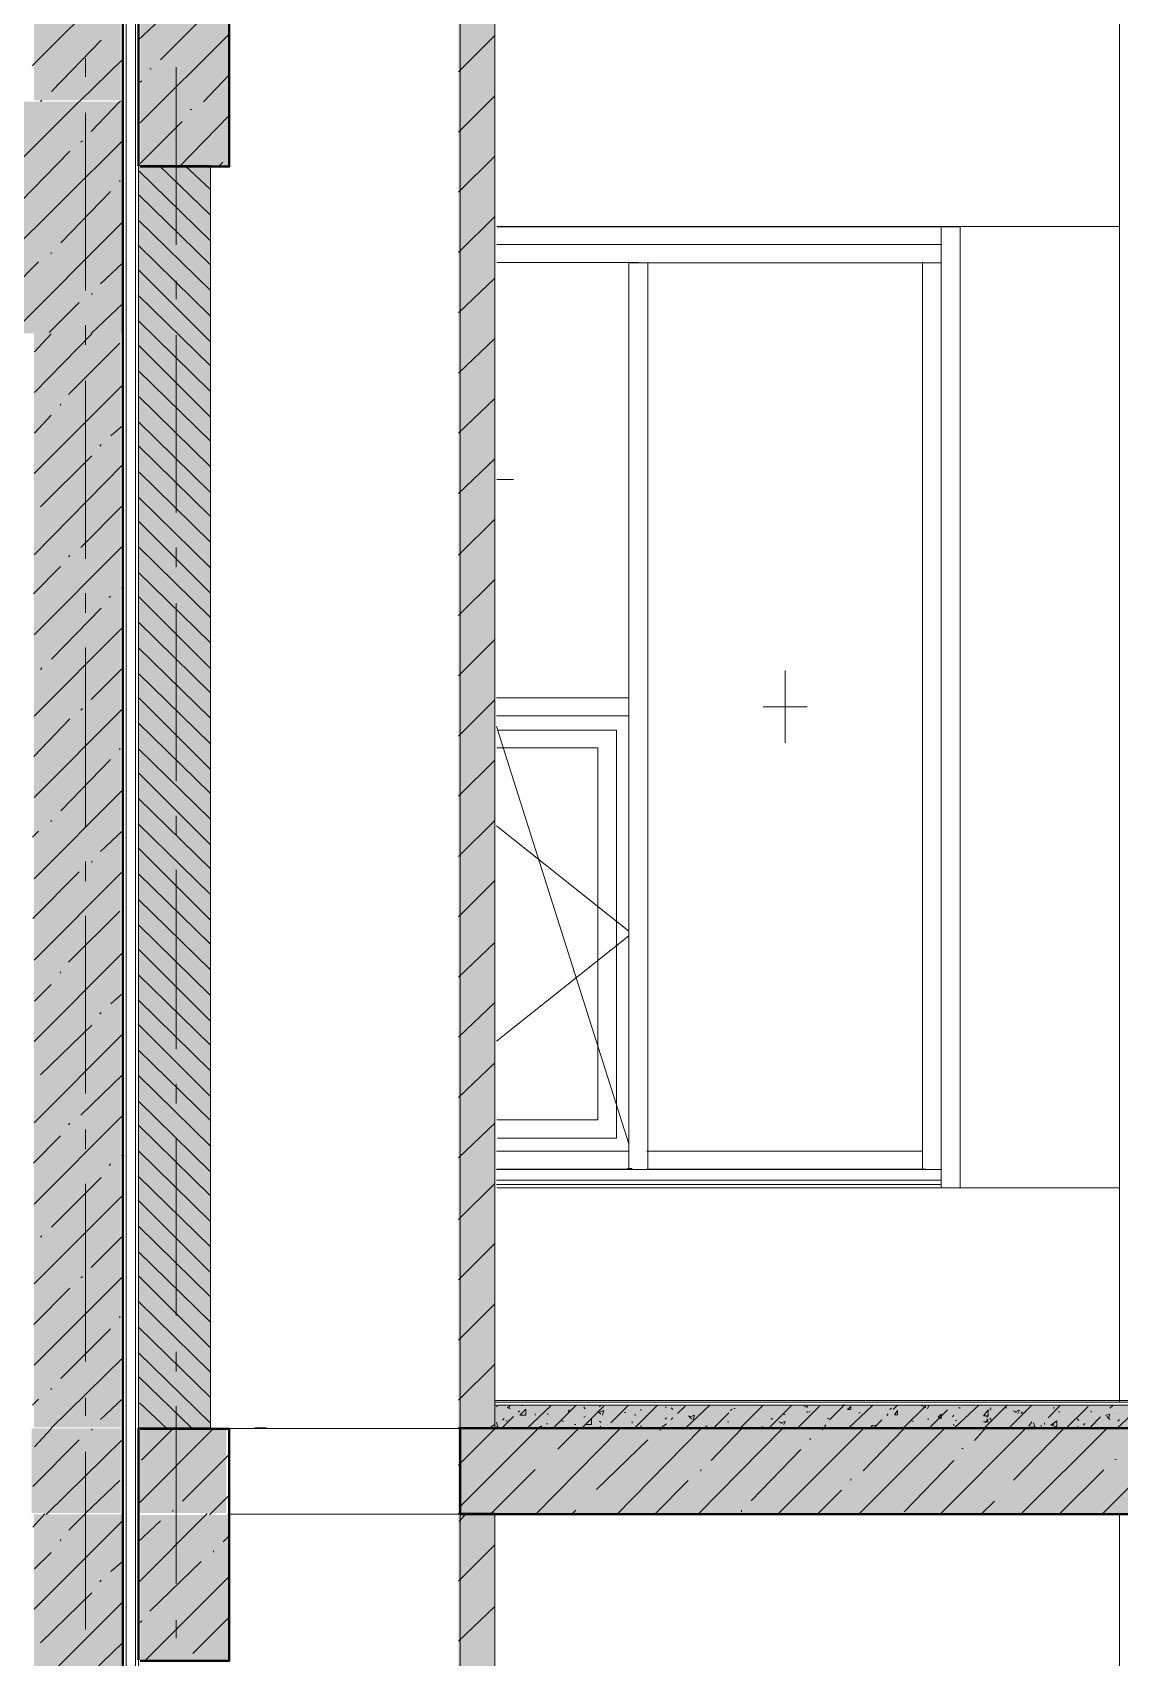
# Model space of a CAD drawing. Header units: millimetres. Extents: x -135211 to 49383, y -8033 to 228499.
# Drawn here: x -26647 to -23593, y 14519 to 19086 of the extents above; entities that cross this region are included whole.
import ezdxf

# ---------------------------------------------------------------- set-up
doc = ezdxf.new("R2010")
doc.units = ezdxf.units.MM
doc.layers.add('PDF _Геометрия', color=7, linetype='Continuous', true_color=0x1d1d1d)
doc.layers.add('PDF _Сплошная заливка', color=7, linetype='Continuous', true_color=0xffffff)

msp = doc.modelspace()

# ---------------------------------------------------------------- hatches: boundary and pattern name
at = {"layer": 'PDF _Сплошная заливка', "transparency": 33554559}
h = msp.add_hatch(color=256, dxfattribs=at)
h.paths.add_polyline_path([(-26398.8, 18895.3), (-26398.8, 19209.4), (-26642.2, 19209.4), (-26642.2, 18895.3)])
h.paths.add_polyline_path([(-26398.8, 18243.4), (-26642.2, 18243.4), (-26642.2, 15166), (-26398.8, 15166)])
h = msp.add_hatch(color=256, dxfattribs=at)
h.paths.add_polyline_path([(-93497.2, 14924.7), (-93497.2, 15163.3), (-103545.2, 15163.3), (-103545.2, 14924.7)])
h.paths.add_polyline_path([(-5550.9, 14924.7), (-5550.9, 15163.3), (-25450.6, 15163.3), (-25450.6, 14924.7)])
h.paths.add_polyline_path([(-26102.5, 14924.7), (-26102.5, 15163.3), (-26352.2, 15163.3), (-26352.2, 14924.7)])
h.paths.add_polyline_path([(-26398.8, 14924.7), (-26398.8, 15163.3), (-26648.6, 15163.3), (-26648.6, 14924.7)])
h = msp.add_hatch(color=256, dxfattribs=at)
h.paths.add_polyline_path([(-25349, 12296), (-25349, 14924.3), (-25450.3, 14924.3), (-25450.3, 12296)])
h.paths.add_polyline_path([(-25349, 11292.7), (-25450.3, 11292.7), (-25450.3, 10962.5), (-25349, 10962.5)])

# ---------------------------------------------------------------- linework, layer by layer
at = {"layer": 'PDF _Геометрия', "color": 7, "lineweight": 40}
for points in [[(-26348.6, 20362.3), (-26348.6, 21200.5), (-26348.6, 20362.3), (-26348.6, 19363.2), (-26348.6, 19122), (-26348.6, 18711.3)], [(-26343.9, 18708.8), (-26094.2, 18708.8), (-26094.2, 19119.5), (-26094.2, 19360.8), (-26094.2, 21198.1), (-26343.9, 21198.1)], [(-50895.1, 2741.6), (-26392.5, 2741.6), (-26392.5, 3338.5), (-26392.5, 6471.6), (-26392.5, 6712.7), (-26392.5, 10721.6), (-26392.5, 10958.7), (-26392.5, 14921), (-26392.5, 15162.4), (-26392.5, 18240), (-26392.5, 18891.9), (-26392.5, 19209.4), (-26392.5, 19361.8), (-26392.5, 20360.9), (-26642.2, 20360.9)], [(-26348.6, 15163.9), (-26348.6, 14922.6), (-26348.6, 14512)], [(-25445.8, 14922), (-5545.4, 14922), (-5545.4, 15163.3), (-25445.8, 15163.3)], [(-25444.9, 15162.8), (-25444.9, 14921.5)], [(-26343.9, 14509.3), (-26094.2, 14509.3), (-26094.2, 14920), (-26094.2, 15161.3), (-26343.9, 15161.3)]]:
    msp.add_lwpolyline(points, dxfattribs=at)
at = {"layer": 'PDF _Геометрия', "color": 7, "lineweight": 9}
for points in [[(-26383.7, 20341.8), (-26383.7, 6731.9)], [(-26378.4, 6728.6), (-26357.4, 6728.6), (-26357.4, 20339.1)], [(-26096.8, 19362.2), (-25444.9, 19362.2), (-25444.9, 19120.9), (-26096.8, 19120.9), (-25444.9, 19120.9), (-25444.9, 15162.8), (-25444.9, 19120.9)], [(-26392.5, 19120.5), (-26392.5, 3338.5)], [(-26348.6, 19122), (-26348.6, 3340.8)], [(-25450.3, 15165.7), (-25348.4, 15165.7), (-25348.4, 19123.6), (-25450.3, 19123.6)], [(-24042.1, 15839.3), (-23593.6, 15839.3), (-23593.6, 18540.2), (-23593.6, 19120.2), (-23593.6, 15238.2), (-23593.6, 15839.3), (-25342, 15839.3)], [(-26497.8, 18961.6), (-26497.8, 19012.5)], [(-26243.3, 18489.3), (-26243.3, 18988.8)], [(-26497.8, 18360.5), (-26497.8, 18860)], [(-26349.8, 15164.7), (-26146.8, 15164.7), (-26146.8, 18712.1), (-26349.8, 18712.1)], [(-26348.6, 18711.3), (-26348.6, 15163.9)], [(-26146.8, 18712.1), (-26146.8, 15164.7)], [(-24944.8, 18540.6), (-25342.6, 18540.6)], [(-25342, 18540.2), (-23593.6, 18540.2), (-24042.1, 18540.2)], [(-25341, 18539.5), (-24041, 18539.5), (-24041, 15838.7), (-25341, 15838.7)], [(-24120, 18541), (-24945.2, 18541)], [(-24119.1, 18540.5), (-24093.7, 18540.5), (-24093.7, 18489.7), (-24119.1, 18489.7)], [(-24093.7, 15839.6), (-24093.7, 15915.8), (-24093.7, 17190), (-24093.7, 18464.3), (-24093.7, 18540.5)], [(-24091.9, 18539.5), (-24041, 18539.5), (-24041, 15838.7), (-24091.9, 15838.7)], [(-24041, 15838.7), (-24041, 15914.8), (-24041, 17189.1), (-24041, 18463.3), (-24041, 18539.5)], [(-24120, 18490.2), (-24945.2, 18490.2)], [(-24944.5, 18489.7), (-24093.7, 18489.7), (-24093.7, 18438.9), (-24944.5, 18438.9)], [(-24971.1, 18439.5), (-24971.1, 17190.7), (-24971.1, 15891.1), (-24971.1, 15941.9), (-25343.6, 15941.9)], [(-24144.6, 18438.9), (-24093.7, 18438.9), (-24093.7, 17190), (-24093.7, 15890.4), (-25342.8, 15890.4)], [(-24944.8, 18439), (-25342.6, 18439)], [(-24968.9, 18438.5), (-24918.4, 18438.5), (-24918.4, 17189.7), (-24918.4, 15890), (-24918.4, 15940.9)], [(-24921.1, 15942.2), (-24146.3, 15942.2), (-24146.3, 15891.4), (-24921.1, 15891.4), (-24146.3, 15891.4), (-24146.3, 17191.1), (-24146.3, 18439.9)], [(-26243.3, 18336.8), (-26243.3, 18387.6)], [(-26497.8, 18208.1), (-26497.8, 18263.2)], [(-26243.3, 17735.7), (-26243.3, 18235.2)], [(-26497.8, 17607), (-26497.8, 18106.5)], [(-25295.7, 17829.2), (-25342.1, 17829.2)], [(-26243.3, 17583.3), (-26243.3, 17638.3)], [(-25346.6, 15164.7), (-17697.4, 15164.7), (-17697.4, 15228.2), (-17697.4, 15236.7), (-17697.4, 15240.9), (-17697.4, 17641.1)], [(-26497.8, 17454.6), (-26497.8, 17509.7)], [(-26243.3, 16982.2), (-26243.3, 17481.7)], [(-26497.8, 16853.5), (-26497.8, 17357.3)], [(-24532.4, 17293.1), (-24532.4, 17089.9)], [(-25343.6, 17216.1), (-24971.1, 17216.1), (-24971.1, 17165.3), (-25343.6, 17165.3)], [(-24471, 17190.3), (-24593.7, 17190.3)], [(-24971.1, 15963), (-25343.6, 17135.6)], [(-26243.3, 16829.7), (-26243.3, 16884.8)], [(-25343.6, 16856.2), (-24971.1, 16559.9)], [(-26497.8, 16701.1), (-26497.8, 16756.2)], [(-26243.3, 16228.6), (-26243.3, 16732.4)], [(-26497.8, 16104.2), (-26497.8, 16603.8)], [(-25343.6, 16250.9), (-24971.1, 16547.2)], [(-26243.3, 16076.2), (-26243.3, 16131.3)], [(-26497.8, 15947.6), (-26497.8, 16002.6)], [(-26243.3, 15479.3), (-26243.3, 15978.9)], [(-24962.3, 15893.2), (-24974.9, 15893.2)], [(-26497.8, 15350.7), (-26497.8, 15850.2)], [(-24093.7, 15848.1), (-25342.8, 15848.1)], [(-24968.9, 15890), (-24918.4, 15890), (-24927.1, 15890)], [(-24137.6, 15891.3), (-24146.3, 15891.3)], [(-24144.6, 15890.4), (-24093.7, 15890.4), (-24102.4, 15890.4)], [(-26243.3, 15322.6), (-26243.3, 15377.7)], [(-26497.8, 15198.3), (-26497.8, 15249.1)], [(-26243.3, 14725.7), (-26243.3, 15225.3)], [(-25348.4, 15241.8), (-25348.4, 15237.6), (-25348.4, 15229.1), (-25348.4, 15165.7)], [(-17697.4, 15164.7), (-17697.4, 15228.2), (-17697.4, 15236.7), (-17697.4, 15240.9), (-25346.6, 15240.9)], [(-17697.4, 15236.7), (-25346.6, 15236.7)], [(-17697.4, 15228.2), (-25346.6, 15228.2)], [(-25987, 15162.8), (-25444.9, 15162.8), (-26096.8, 15162.8), (-25444.9, 15162.8), (-25444.9, 14921.5), (-26096.8, 14921.5)], [(-26022.4, 15164), (-25988.9, 15164)], [(-26094.2, 15161.3), (-26094.2, 14920)], [(-26497.8, 14597.2), (-26497.8, 15096.7)], [(-25953.8, 14922), (-26097.9, 14922)], [(-25348.4, 12219.4), (-25348.4, 12295.6), (-25348.4, 11292.3), (-25348.4, 12295.6), (-25450.3, 12295.6), (-25348.4, 12295.6), (-25348.4, 14924.3), (-25450.3, 14924.3)], [(-23792.6, 14920.7), (-23593.6, 14920.7), (-23593.6, 11038.7), (-23593.6, 11639.9), (-25342, 11639.9)], [(-25342, 14340.7), (-23593.6, 14340.7), (-23593.6, 14920.7), (-25342, 14920.7)], [(-26243.3, 14573.4), (-26243.3, 14624.2)]]:
    msp.add_lwpolyline(points, dxfattribs=at)
at = {"layer": 'PDF _Геометрия', "lineweight": 9}
for points in [[(-26647.7, 18992.2), (-26427.6, 19212.3)], [(-26350.8, 19063.8), (-26287.2, 19123.1)], [(-26287.4, 19008.9), (-26173.1, 19123.2)], [(-26593.4, 18920.4), (-26453.9, 19064.4)], [(-26343.9, 18831.6), (-26094.2, 19081.4)], [(-25450.3, 18975.4), (-25348.4, 19077)], [(-26515, 18891.9), (-26392.5, 19010.5)], [(-26317.5, 18983.9), (-26313.5, 18983.9)], [(-26166.5, 18890.9), (-26094.2, 18967.1)], [(-26343.8, 18946), (-26339.8, 18950.2)], [(-25450.3, 18806.1), (-25348.4, 18907.7)], [(-26896.3, 18511), (-26515.3, 18892)], [(-26624.5, 18891.7), (-26620.6, 18895.9)], [(-26481.9, 18807.4), (-26401.3, 18892.1)], [(-26401, 18891.9), (-26392.5, 18896.1)], [(-26203.4, 18869.7), (-26199.5, 18869.7)], [(-26344.6, 18717.5), (-26225.8, 18836.1)], [(-26234.1, 18708.8), (-26094.2, 18852.7)], [(-26896.4, 18282.3), (-26392.5, 18781.9)], [(-26510.5, 18777.5), (-26506.5, 18781.7)], [(-26681, 18608.8), (-26541.6, 18752.7)], [(-25450.3, 18636.7), (-25348.4, 18738.4)], [(-26146.8, 18500.4), (-26349.8, 18699.4)], [(-26146.8, 18572.4), (-26290.7, 18712.1)], [(-26146.8, 18644.3), (-26219.1, 18712.1)], [(-26124.2, 18709.2), (-26111.7, 18721.8)], [(-26567.1, 18494.7), (-26427.6, 18638.6)], [(-26401.3, 18665.8), (-26401.3, 18670)], [(-26146.8, 18432.7), (-26349.8, 18631.7)], [(-26705.7, 18240), (-26392.5, 18553.3)], [(-26146.8, 18360.7), (-26349.8, 18559.7)], [(-25450.3, 18467.4), (-25348.4, 18569)], [(-26594.3, 18463.6), (-26594.3, 18467.9)], [(-26146.8, 18288.8), (-26349.8, 18487.8)], [(-26773.2, 18297.2), (-26629.4, 18441.2)], [(-26456.1, 18379.7), (-26392.5, 18438.9)], [(-26146.8, 18216.8), (-26349.8, 18420)], [(-25450.3, 18298.1), (-25348.4, 18395.5)], [(-26599.8, 18242.3), (-26515.3, 18327)], [(-26481.6, 18240), (-26392.5, 18324.6)], [(-26480.2, 18349.4), (-26480.2, 18353.7)], [(-26146.8, 18149.1), (-26349.8, 18348)], [(-26146.8, 18077.1), (-26349.8, 18276.1)], [(-26641.3, 18074.3), (-26480.2, 18239.3)], [(-26640.7, 18188.4), (-26594.3, 18239.3)], [(-25450.3, 18128.8), (-25348.4, 18226.1)], [(-26545.4, 18068.9), (-26401.3, 18212.8)], [(-26146.8, 18005.1), (-26349.8, 18208.3)], [(-26146.8, 17937.4), (-26349.8, 18136.4)], [(-26642.2, 17846.3), (-26392.5, 18096.1)], [(-26568, 18037.8), (-26568, 18042.1)], [(-26146.8, 17865.5), (-26349.8, 18064.4)], [(-25450.3, 17959.5), (-25348.4, 18056.8)], [(-26640.7, 17959.8), (-26594.3, 18010.7)], [(-26426.6, 17952.1), (-26392.5, 17981.8)], [(-26146.8, 17793.5), (-26349.8, 17992.4)], [(-26457.8, 17923.7), (-26453.9, 17927.9)], [(-26146.8, 17725.8), (-26349.8, 17924.7)], [(-26642.2, 17617.7), (-26392.5, 17871.7)], [(-26624.3, 17752.5), (-26480.2, 17896.4)], [(-25450.3, 17790.1), (-25348.4, 17887.5)], [(-26146.8, 17653.8), (-26349.8, 17852.7)], [(-26146.8, 17581.8), (-26349.8, 17780.8)], [(-26511.1, 17638.9), (-26392.5, 17757.4)], [(-26146.8, 17509.9), (-26349.8, 17713)], [(-25450.3, 17616.6), (-25348.4, 17718.1)], [(-26642.2, 17393.3), (-26392.5, 17643.1)], [(-26146.8, 17442.2), (-26349.8, 17641.1)], [(-26643.9, 17508.7), (-26568, 17584.9)], [(-26545.6, 17612.1), (-26541.6, 17616.3)], [(-26146.8, 17370.2), (-26349.8, 17569.1)], [(-25450.3, 17447.2), (-25348.4, 17548.9)], [(-26431.5, 17498), (-26427.6, 17502.1)], [(-26396.4, 17524.6), (-26392.5, 17528.8)], [(-26146.8, 17298.2), (-26349.8, 17501.4)], [(-26593.4, 17324.4), (-26453.9, 17468.4)], [(-26642.2, 17164.8), (-26392.5, 17414.5)], [(-26146.8, 17230.5), (-26349.8, 17429.4)], [(-26146.8, 17158.5), (-26349.8, 17357.5)], [(-25450.3, 17277.9), (-25348.4, 17379.6)], [(-26624.5, 17295.7), (-26620.6, 17299.9)], [(-26481.6, 17211.3), (-26392.5, 17300.2)], [(-26146.8, 17086.6), (-26349.8, 17285.5)], [(-26146.8, 17014.6), (-26349.8, 17217.8)], [(-26642.2, 16936.1), (-26392.5, 17185.9)], [(-26510.5, 17181.6), (-26506.5, 17185.7)], [(-25450.3, 17108.6), (-25348.4, 17210.2)], [(-26643.1, 17051), (-26541.6, 17156.8)], [(-26146.8, 16946.9), (-26349.8, 17145.8)], [(-26567.1, 16898.7), (-26427.6, 17042.7)], [(-26401.3, 17069.9), (-26401.3, 17074.1)], [(-26146.8, 16874.9), (-26349.8, 17073.8)], [(-25450.3, 16939.3), (-25348.4, 17040.9)], [(-26146.8, 16803), (-26349.8, 17006.1)], [(-26642.2, 16707.5), (-26392.5, 16957.3)], [(-26146.8, 16735.2), (-26349.8, 16934.2)], [(-26594.3, 16867.6), (-26594.3, 16871.9)], [(-26146.8, 16663.3), (-26349.8, 16862.2)], [(-25450.3, 16770), (-25348.4, 16871.5)], [(-26646.4, 16824.1), (-26629.4, 16841)], [(-26456.1, 16783.8), (-26392.5, 16843)], [(-26146.8, 16591.3), (-26349.8, 16794.5)], [(-26646.2, 16595.7), (-26515.3, 16726.8)], [(-26642.2, 16478.9), (-26392.5, 16728.7)], [(-26480.2, 16753.5), (-26480.2, 16757.7)], [(-26146.8, 16523.5), (-26349.8, 16722.5)], [(-25450.3, 16600.6), (-25348.4, 16702.2)], [(-26146.8, 16451.6), (-26349.8, 16650.5)], [(-26545.4, 16473), (-26401.3, 16616.9)], [(-26146.8, 16379.6), (-26349.8, 16578.6)], [(-26642.2, 16250.3), (-26392.5, 16500.1)], [(-26146.8, 16307.7), (-26349.8, 16510.9)], [(-25450.3, 16431.3), (-25348.4, 16528.7)], [(-26568, 16441.9), (-26568, 16446.1)], [(-26640.7, 16363.9), (-26594.3, 16410.4)], [(-26146.8, 16239.9), (-26349.8, 16438.9)], [(-26426.6, 16356.2), (-26392.5, 16385.8)], [(-26146.8, 16167.9), (-26349.8, 16366.9)], [(-25450.3, 16262), (-25348.4, 16359.4)], [(-26457.8, 16327.7), (-26453.9, 16331.9)], [(-26642.2, 16021.8), (-26392.5, 16271.5)], [(-26624.3, 16156.5), (-26480.2, 16296.3)], [(-26146.8, 16096), (-26349.8, 16299.2)], [(-26146.8, 16028.2), (-26349.8, 16227.2)], [(-25450.3, 16092.6), (-25348.4, 16190.1)], [(-26511.1, 16042.9), (-26392.5, 16157.2)], [(-26146.8, 15956.3), (-26349.8, 16155.3)], [(-26146.8, 15884.3), (-26349.8, 16083.3)], [(-26642.2, 15793.1), (-26392.5, 16042.9)], [(-26643.9, 15908.5), (-26568, 15984.7)], [(-26545.6, 16016.2), (-26541.6, 16020.5)], [(-26146.8, 15816.6), (-26349.8, 16015.6)], [(-25450.3, 15923.3), (-25348.4, 16020.7)], [(-26146.8, 15744.6), (-26349.8, 15943.6)], [(-26431.5, 15902), (-26427.6, 15906.3)], [(-26396.4, 15928.6), (-26392.5, 15932.8)], [(-26593.4, 15728.5), (-26453.9, 15868.2)], [(-26146.8, 15672.7), (-26349.8, 15871.7)], [(-25450.3, 15749.8), (-25348.4, 15851.4)], [(-26642.2, 15568.8), (-26392.5, 15818.5)], [(-26146.8, 15600.7), (-26349.8, 15803.9)], [(-26146.8, 15533), (-26349.8, 15732)], [(-26624.5, 15699.8), (-26620.6, 15704)], [(-26481.6, 15615.3), (-26392.5, 15704.3)], [(-25450.3, 15580.5), (-25348.4, 15682.1)], [(-26146.8, 15461), (-26349.8, 15660)], [(-26642.2, 15340.2), (-26392.5, 15589.9)], [(-26510.5, 15585.6), (-26506.5, 15589.8)], [(-26146.8, 15389), (-26349.8, 15592.3)], [(-26643.1, 15455.1), (-26541.6, 15556.6)], [(-26146.8, 15321.3), (-26349.8, 15520.3)], [(-25450.3, 15411.1), (-25348.4, 15512.7)], [(-26567.1, 15302.7), (-26427.6, 15442.5)], [(-26401.3, 15474), (-26401.3, 15478.2)], [(-26146.8, 15249.4), (-26349.8, 15448.3)], [(-26595.6, 15162.4), (-26392.5, 15361.3)], [(-26146.8, 15177.4), (-26349.8, 15376.4)], [(-26199.5, 15163.4), (-26347.8, 15307.3)], [(-25450.3, 15241.8), (-25348.4, 15343.4)], [(-26594.3, 15271.6), (-26594.3, 15275.9)], [(-26646.4, 15228.2), (-26629.4, 15245.1)], [(-26456.1, 15187.8), (-26392.5, 15247.1)], [(-26269.6, 15162.4), (-26345.8, 15234.3)], [(-25348.4, 15224.9), (-25348.4, 15229.1)], [(-25343.6, 15224.7), (-25339.6, 15224.7)], [(-25304.5, 15217.4), (-25313.1, 15221.7), (-25304.5, 15225.9)], [(-25308.5, 15219.8), (-25304.5, 15228.3)], [(-25282.2, 15208.4), (-25278.2, 15212.6)], [(-25273.4, 15227.6), (-25269.4, 15227.6)], [(-25258, 15162.5), (-25190.4, 15226)], [(-25183.9, 15163.5), (-25120.3, 15227)], [(-25141.8, 15210.4), (-25137.8, 15214.6)], [(-25105, 15162), (-25041.3, 15225.4)], [(-25097.9, 15222.2), (-25093.9, 15218)], [(-25058.7, 15211), (-25050.1, 15202.6)], [(-25054, 15223.8), (-25050.1, 15228)], [(-25053.9, 15208.5), (-25041.3, 15212.7), (-25045.3, 15200.1)], [(-25022.2, 15178), (-24971.1, 15228.8)], [(-24983.8, 15207.8), (-24979.9, 15207.8)], [(-24955.9, 15163.8), (-24892.1, 15227.2)], [(-24940, 15215.4), (-24936, 15215.4)], [(-24869.8, 15222.5), (-24865.8, 15222.5)], [(-24852.2, 15220.3), (-24848.3, 15216.1)], [(-24834.4, 15204.5), (-24813.2, 15225.7)], [(-24810.8, 15165.6), (-24743, 15229)], [(-24685.5, 15212.8), (-24681.5, 15217)], [(-24676.8, 15219.2), (-24672.8, 15219.2)], [(-24657.1, 15165), (-24593.8, 15228.5)], [(-24578.2, 15163.5), (-24514.8, 15226.9)], [(-24499.3, 15161.9), (-24435.9, 15225.4)], [(-24479.7, 15226.3), (-24479.7, 15226.3)], [(-24479.6, 15226.1), (-24471, 15221.9), (-24471, 15226.1)], [(-24471, 15211.5), (-24471, 15207.3)], [(-24466.2, 15209), (-24462.2, 15209)], [(-24407.7, 15186.5), (-24365.7, 15228.8), (-24369.7, 15228.8)], [(-24356.9, 15228.6), (-24356.9, 15228.6)], [(-24354.2, 15163.7), (-24286.7, 15227.2)], [(-24238.1, 15215.9), (-24234.1, 15220.1)], [(-24229.2, 15215.5), (-24216.5, 15228.2)], [(-24201.1, 15163.2), (-24137.6, 15226.7), (-24141.6, 15222.4)], [(-24150.3, 15226.8), (-24146.3, 15226.8)], [(-24146.3, 15229.2), (-24146.3, 15229.2)], [(-24146.3, 15226.8), (-24146.3, 15226.8)], [(-24146.3, 15224.8), (-24137.6, 15220.5)], [(-24132.8, 15218.1), (-24128.8, 15226.5)], [(-24127, 15164.3), (-24076.1, 15215.1)], [(-24058.6, 15225.1), (-24058.6, 15225.1)], [(-24056.1, 15165), (-23988.4, 15228.5)], [(-24045.1, 15220.6), (-24041, 15220.6)], [(-23973.1, 15163.4), (-23909.4, 15226.9)], [(-23957.3, 15219.3), (-23953.3, 15219.3)], [(-23957.3, 15215.1), (-23953.3, 15215.1)], [(-23913.5, 15220.8), (-23909.4, 15220.8)], [(-23903, 15164.4), (-23839.2, 15227.9)], [(-23891.8, 15211.8), (-23883.1, 15207.6)], [(-23887.1, 15209.3), (-23874.3, 15213.6), (-23878.4, 15205.1)], [(-23869.6, 15204.9), (-23865.6, 15209.2)], [(-23856.8, 15213.2), (-23856.8, 15213.2)], [(-23856.8, 15211.3), (-23856.8, 15207.1)], [(-23793.8, 15192.5), (-23760.3, 15226.4)], [(-23777.8, 15218.3), (-23777.8, 15222.5)], [(-23764.3, 15209.4), (-23760.3, 15209.4)], [(-23751.5, 15228.5), (-23751.5, 15228.5)], [(-23745.1, 15161.3), (-23681.3, 15224.8)], [(-23672.5, 15212.4), (-23672.5, 15208.2)], [(-23619.9, 15219.7), (-23611.1, 15228.2)], [(-23600.1, 15163.2), (-23532.1, 15226.6)], [(-26345.6, 14954.7), (-26138, 15162.1)], [(-25445.5, 14943.1), (-25225.5, 15163.2)], [(-25361, 15165.7), (-25348.4, 15174.1)], [(-25348.4, 15178.3), (-25348.4, 15182.5)], [(-25343.6, 15167.3), (-25339.6, 15167.3), (-25343.6, 15180)], [(-25329.5, 15162.2), (-25295.7, 15196)], [(-25326, 15186.3), (-25322.1, 15190.5)], [(-25317.2, 15183.7), (-25313.3, 15183.7)], [(-25317.2, 15162.5), (-25313.3, 15162.5)], [(-25308.5, 15185.9), (-25304.5, 15185.9)], [(-25234.3, 15199.6), (-25234.3, 15203.9)], [(-25225.5, 15182.5), (-25225.5, 15182.5)], [(-25225.4, 15165.4), (-25216.8, 15169.7), (-25216.8, 15165.4)], [(-25203.2, 15175.3), (-25199.2, 15175.3)], [(-25199.2, 15205), (-25199.2, 15200.8)], [(-25170.5, 15104.1), (-25111.5, 15163.4)], [(-25159.3, 15183), (-25155.3, 15183)], [(-25124.2, 15173.8), (-25120.3, 15173.8)], [(-25097.9, 15195), (-25093.9, 15195)], [(-25054, 15183.3), (-25050.1, 15179)], [(-25054, 15164.5), (-25050.1, 15168.7)], [(-25032.5, 15172.6), (-25032.5, 15172.6)], [(-24962.3, 15177.9), (-24962.3, 15182.1)], [(-24953.5, 15203.1), (-24953.5, 15198.8)], [(-24940, 15168.8), (-24936, 15168.8)], [(-24882.4, 15163.3), (-24865.8, 15176)], [(-24869.8, 15188.7), (-24865.8, 15192.8)], [(-24852.2, 15188.3), (-24848.3, 15192.5)], [(-24843.5, 15162.7), (-24839.5, 15162.7)], [(-24804.4, 15168.7), (-24804.4, 15168.7)], [(-24804.3, 15198.1), (-24795.6, 15189.7)], [(-24799.5, 15195.6), (-24786.8, 15199.8), (-24790.8, 15187.1)], [(-24778.1, 15202), (-24778.1, 15202)], [(-24755.7, 15169.5), (-24751.7, 15169.5)], [(-24732.9, 15164.6), (-24690.3, 15206.8)], [(-24694.3, 15181.5), (-24690.3, 15181.5)], [(-24672.8, 15170.3), (-24672.8, 15170.3)], [(-24597.8, 15166.9), (-24593.8, 15166.9)], [(-24576.3, 15196.2), (-24576.3, 15196.2)], [(-24571.5, 15191.8), (-24567.5, 15187.5)], [(-24549.8, 15180.9), (-24541.2, 15176.7)], [(-24545.1, 15178.4), (-24532.4, 15182.6), (-24536.4, 15174.2)], [(-24536.4, 15201.9), (-24532.4, 15201.9)], [(-24506.1, 15180.2), (-24506.1, 15180.2)], [(-24422.3, 15168.2), (-24418.3, 15172.4)], [(-24413.6, 15191), (-24409.6, 15191)], [(-24325.9, 14920.8), (-24084.9, 15162.1)], [(-24325.8, 15206.7), (-24321.8, 15206.7)], [(-24290.7, 15168), (-24286.7, 15172.2)], [(-24290.6, 15167.8), (-24277.9, 15172), (-24281.9, 15163.6)], [(-24286.6, 15165.5), (-24277.9, 15161.2)], [(-24281.8, 15165.6), (-24260.4, 15186.7)], [(-24246.9, 15199.1), (-24242.8, 15203.3)], [(-24176.7, 15182.7), (-24172.7, 15182.7)], [(-24146.3, 15174.2), (-24146.3, 15174.2)], [(-24132.8, 15188.4), (-24128.8, 15188.4)], [(-24098.3, 14921.1), (-23856.8, 15162.4)], [(-24062.6, 15195.5), (-24058.6, 15199.7)], [(-24058.6, 15174.4), (-24058.6, 15170.1)], [(-24053.8, 15185), (-24049.8, 15185)], [(-24000.3, 15128.4), (-23970.9, 15162.3)], [(-23974.8, 15181.4), (-23962.1, 15181.4), (-23966.1, 15189.9)], [(-23970.8, 15179), (-23962.1, 15187.5)], [(-23966.1, 15194.1), (-23962.1, 15198.3)], [(-23957.3, 15191.6), (-23953.3, 15187.3)], [(-23870, 14921.4), (-23628.7, 15162.7)], [(-23848, 15168.7), (-23839.2, 15181.4)], [(-23843.2, 15166.1), (-23830.5, 15166.1), (-23834.5, 15178.8)], [(-23825.7, 15164.1), (-23821.7, 15164.1)], [(-23812.9, 15172.3), (-23812.9, 15168.1)], [(-23804.1, 15174.1), (-23804.1, 15178.3)], [(-23781.8, 15174), (-23777.8, 15174)], [(-23781.8, 15163.2), (-23777.8, 15163.2)], [(-23729.2, 15179.1), (-23725.2, 15179.1)], [(-23711.7, 15189.6), (-23707.6, 15185.4)], [(-23707.6, 15164.2), (-23711.7, 15168.4)], [(-23711.7, 15161.8), (-23707.6, 15166.1)], [(-23694.1, 15172.3), (-23690.1, 15176.5)], [(-23675.8, 15165.4), (-23646.2, 15195)], [(-23663.8, 15188.7), (-23663.8, 15188.7)], [(-23641.7, 14921.6), (-23400.5, 15162.9)], [(-23632.7, 15198.7), (-23619.9, 15202.9), (-23623.9, 15190.2)], [(-23628.7, 15205), (-23628.7, 15205)], [(-23628.6, 15196.3), (-23619.9, 15187.9)], [(-23602.3, 15204.5), (-23602.3, 15204.5)], [(-23597.6, 15183.1), (-23593.6, 15187.4)], [(-26646.2, 14999.7), (-26515.3, 15131)], [(-26640.7, 15110.8), (-26594.3, 15161.6)], [(-26608.1, 14921), (-26392.5, 15132.7)], [(-26480.2, 15157.5), (-26480.2, 15161.7)], [(-26480.2, 15161.7), (-26480.2, 15161.7)], [(-26339.8, 15161.3), (-26343.8, 15161.3)], [(-26340.7, 15073.1), (-26252.1, 15161.9)], [(-25450.3, 15059.8), (-25348.4, 15161.4)], [(-25234.4, 14919.8), (-24997.4, 15161.1)], [(-25155.3, 15161.8), (-25155.3, 15161.8)], [(-25062.6, 14990.7), (-24918.4, 15130.4)], [(-25027.7, 15161.6), (-25023.7, 15161.6)], [(-25006.1, 14920), (-24769.3, 15161.3)], [(-24883.4, 15157), (-24883.4, 15161.2)], [(-24778.5, 14920.3), (-24541.2, 15161.6)], [(-24739.8, 15072.6), (-24655.2, 15161.5)], [(-24554.2, 14920.6), (-24313, 15161.9)], [(-24462.2, 15131), (-24462.2, 15135.2)], [(-24427.1, 15157.5), (-24427.1, 15161.7)], [(-24313.3, 15043.5), (-24199, 15162)], [(-23891.2, 15016.9), (-23751.5, 15160.9)], [(-26225.6, 14958), (-26094.2, 15089.2)], [(-25199.2, 15073.8), (-25199.2, 15073.8)], [(-24627.9, 14959.7), (-24488.5, 15103.7)], [(-24198.5, 14928.8), (-24058.6, 15072.7)], [(-24036.3, 15106.6), (-24032.3, 15106.6)], [(-23606.4, 15075.6), (-23602.3, 15075.6)], [(-25356.9, 14924.5), (-25234.3, 15047.2)], [(-24769.3, 15042.8), (-24769.3, 15047)], [(-23760.5, 14923.9), (-23637.4, 15046.6)], [(-26498.9, 14923.7), (-26401.3, 15016.8)], [(-24897.5, 14923.1), (-24804.4, 15016.2)], [(-24441.9, 14921.8), (-24374.5, 14989.5)], [(-24348.1, 15016.8), (-24348.1, 15021)], [(-23918.2, 14990), (-23918.2, 14990)], [(-26149.4, 14920), (-26094.2, 14975)], [(-25085.2, 14959.6), (-25085.2, 14959.6)], [(-23982.7, 14920.5), (-23944.5, 14958.6)], [(-26645.8, 14884.9), (-26611.8, 14923.1)], [(-26642.2, 14654.4), (-26392.5, 14904.1)], [(-26544.3, 14876.6), (-26497.8, 14923.2)], [(-26350.8, 14843.4), (-26287.2, 14902.6)], [(-26350, 14728.8), (-26155.6, 14923.6)], [(-26252.1, 14929.1), (-26252.1, 14933.4)], [(-25448.5, 14902.4), (-25427.3, 14923.5)], [(-25128.9, 14924.6), (-25120.3, 14933.1)], [(-24655.2, 14928.6), (-24655.2, 14932.9)], [(-26568, 14845.9), (-26568, 14850.2)], [(-26111.3, 14843.7), (-26094.2, 14860.7)], [(-26640.7, 14767.9), (-26594.3, 14814.4)], [(-26138, 14815), (-26138, 14819.2)], [(-25450.3, 14733.8), (-25348.4, 14835.5)], [(-26426.6, 14760.2), (-26392.5, 14789.9)], [(-26316.9, 14648.8), (-26173.1, 14788.5)], [(-26457.8, 14731.8), (-26453.9, 14736.1)], [(-26331.4, 14509.3), (-26094.2, 14746.4)], [(-26642.2, 14425.8), (-26392.5, 14675.6)], [(-26624.3, 14560.6), (-26480.2, 14700.3)], [(-25450.3, 14564.6), (-25348.4, 14661.9)], [(-26343.8, 14617.6), (-26339.8, 14621.9)], [(-26196, 14530.5), (-26094.2, 14632.1)], [(-26511.1, 14446.9), (-26392.5, 14561.2)]]:
    msp.add_lwpolyline(points, dxfattribs=at)
at = {"layer": 'PDF _Геометрия', "color": 7, "lineweight": 9}
for points in [[(-25342.6, 18489.8), (-24944.8, 18489.8)], [(-25340.8, 15978.3), (-25006.2, 15978.3), (-25006.2, 17125.5), (-25340.8, 17125.5), (-25006.2, 17125.5), (-25006.2, 15978.3)], [(-25342.1, 16030.1), (-25058.8, 16030.1), (-25058.8, 17075.7), (-25342.1, 17075.7), (-25058.8, 17075.7), (-25058.8, 16030.1)], [(-25343.6, 15891.1), (-24971.1, 15891.1)], [(-24093.7, 15860.8), (-25342.8, 15860.8)], [(-25342.8, 15860.8), (-24093.7, 15860.8)], [(-25444.9, 14921.5), (-25444.9, 12292.6), (-25444.9, 11289.3), (-25444.9, 10959.1)]]:
    msp.add_lwpolyline(points, close=True, dxfattribs=at)
at = {"layer": 'PDF _Геометрия', "lineweight": 9}
for points in [[(-25260.6, 15199.6), (-25277.9, 15199.6), (-25260.6, 15216.5)], [(-24348.1, 15224.2), (-24348.1, 15215.7), (-24356.8, 15215.7)], [(-24216.5, 15213.2), (-24216.5, 15200.5), (-24225.2, 15200.5)], [(-23962.1, 15198.3), (-23974.8, 15198.3), (-23962.1, 15215.3)], [(-25076.4, 15173.5), (-25093.6, 15173.5), (-25076.4, 15190.4)], [(-24093.7, 15202.8), (-24093.7, 15190), (-24102.4, 15194.3)], [(-23769, 15167.3), (-23785.8, 15171.5), (-23769, 15184.3)]]:
    msp.add_lwpolyline(points, close=True, dxfattribs=at)
at = {"layer": 'PDF _Сплошная заливка', "lineweight": 5, "transparency": 33554559}
for points in [[(-26343.9, 19119.5), (-26094.2, 19119.5), (-26343.9, 18708.8), (-26094.2, 18708.8)], [(-25450.3, 19123.6), (-25348.4, 19123.6), (-25450.3, 15165.6), (-25348.4, 15165.6)], [(-26896.4, 18891.9), (-26392.5, 18891.9), (-26896.4, 18240), (-26392.5, 18240)], [(-26349.8, 18712.1), (-26146.8, 18712.1), (-26349.8, 15164.7), (-26146.8, 15164.7)], [(-26642.2, 14921), (-26392.5, 14921), (-26642.2, 10958.7), (-26392.5, 10958.7)], [(-26343.9, 14919.9), (-26094.2, 14919.9), (-26343.9, 14509.3), (-26094.2, 14509.3)]]:
    msp.add_solid(points, dxfattribs=at)
at = {"layer": 'PDF _Сплошная заливка', "lineweight": 9, "transparency": 33554559}
msp.add_solid([(-25346.6, 15228.2), (-17697.4, 15228.2), (-25346.6, 15164.7), (-17697.4, 15164.7)], dxfattribs=at)

doc.saveas('drawing.dxf')
